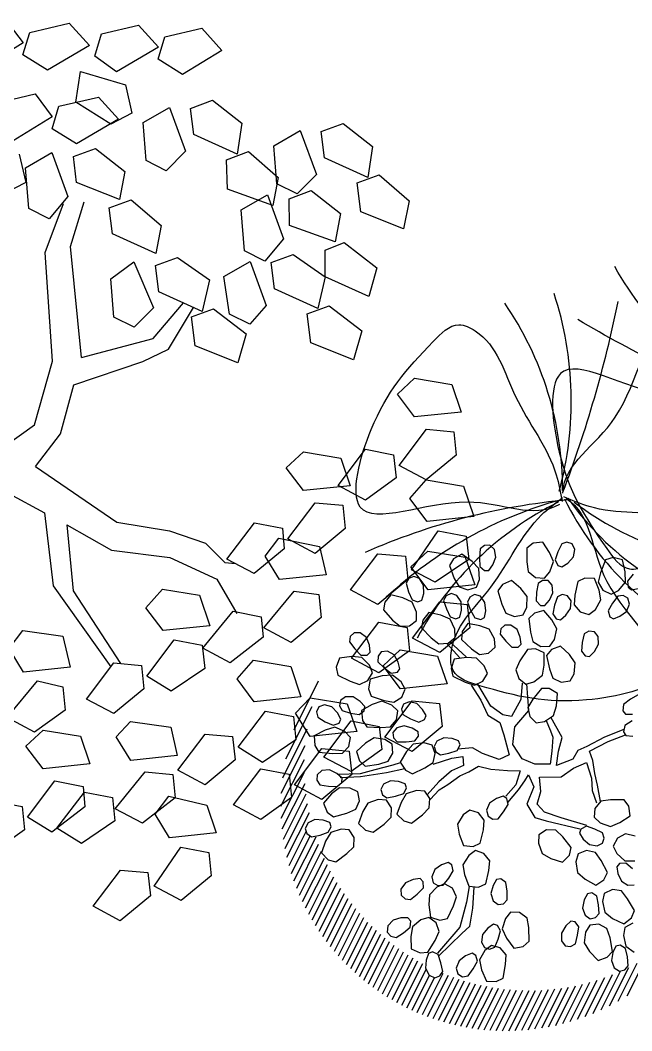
# Model space of a CAD drawing. Extents: x -809667 to 586099, y 3084146 to 3634412.
# Drawn here: x 381326.029 to 381328.038, y 3084301.78 to 3084305.101 of the extents above; entities that cross this region are included whole.
import ezdxf

# ---------------------------------------------------------------- set-up
doc = ezdxf.new("R2010")
doc.units = 0
doc.header["$LTSCALE"] = 0.5
doc.layers.get('0').update_dxf_attribs({"linetype": 'CONTINUOUS'})
doc.layers.add('乔木', color=84, linetype='CONTINUOUS')
doc.layers.add('文字', color=7, linetype='CONTINUOUS')

# ---------------------------------------------------------------- blocks, each defined once
blk = doc.blocks.new('白玉兰')
at = {"color": 0}
for centre, radius, start, end in [((-1260.5, 1665), 2054.4, 309.39345, 347.16547), ((-713.2, 1844.3), 1941, 291.82137, 332.63459), ((-478.2, 2077.5), 2115.2, 283.29933, 320.85284), ((-4728.7, -6984.2), 8428.8, 56.1879, 65.279), ((-1147.9, -2037), 2310.3, 61.625, 95.14911), ((-559.1, -2135.4), 2213.8, 76.70325, 111.40179), ((4370.8, -555.9), 4391.8, 172.1708, 190.66767), ((2826.9, 106.7), 2820.8, 182.25436, 209.88683), ((2146.3, 475.3), 2185, 193.30629, 228.41072)]:
    blk.add_arc(centre, radius, start, end, dxfattribs=at)
for points in [[(-33.3, 16.4), (-232.9, 72.7), (-341.9, 562), (-1253.8, 922.5), (-424.6, 1375.2), (-32.9, 1391.9), (376.3, 1386), (477, 1090.9), (236.3, 716.3), (184.7, 276.9), (29.2, 67), (-7.3, 17.6)], [(8.3, 30.7), (154.9, 177.4), (635.1, 33.7), (1394.9, 653.5), (1385.2, -291.2), (1208.5, -641.2), (1003.6, -995.4), (696.9, -939.3), (487.4, -546.3), (129.3, -286.7), (21.9, -48.6), (-3.3, 7.4)], [(36.1, -22.3), (98.6, -219.9), (-250.5, -579.7), (-51.2, -1539.8), (-884.9, -1095.2), (-1113.8, -777), (-1333.5, -431.7), (-1142.2, -185.6), (-696.9, -181.1), (-301.3, 16.9), (-40.5, 2.3), (20.8, -1.2)]]:
    blk.add_open_spline(points, degree=3, knots=[0, 0, 0, 0, 621.989778, 1340.944545, 1869.007736, 2592.427455, 2798.699245, 2915.827596, 3435.261502, 4029.77129, 4212.300518, 4212.300518, 4212.300518, 4212.300518], dxfattribs=at)
blk = doc.blocks.new('紫薇')
at = {"color": 0}
for p, q in [((-76.8, 470.4), (-70.2, 482.3)), ((-70.2, 482.3), (-58.6, 485.6)), ((-58.6, 485.6), (-47.3, 481.3)), ((-47.3, 481.3), (-39.7, 463.3)), ((-21.4, 461), (-5.1, 483.2)), ((-5.1, 483.2), (16.1, 479.2)), ((16.1, 479.2), (29.3, 467.9)), ((-191, 425.6), (-183.9, 452.2)), ((-183.9, 452.2), (-162.6, 456.2)), ((-162.6, 456.2), (-146.2, 450.4)), ((-146.2, 450.4), (-136.4, 421.5)), ((-74.5, 453.4), (-76.8, 470.4)), ((-62.9, 439.1), (-74.5, 453.4)), ((-39.7, 463.3), (-34.4, 444.7)), ((-30.7, 440.8), (-21.4, 461)), ((29.3, 467.9), (28, 437.4)), ((97.2, 444.8), (101.2, 461.5)), ((101.2, 461.5), (111.7, 470.2)), ((111.7, 470.2), (123.7, 469.1)), ((123.7, 469.1), (132.7, 461)), ((132.7, 461), (133.3, 441.5)), ((-246, 414.4), (-244.2, 427.9)), ((-244.2, 427.9), (-234.5, 435.2)), ((-234.5, 435.2), (-222.4, 435.2)), ((-222.4, 435.2), (-208.9, 421.2)), ((-50.3, 430.2), (-62.9, 439.1)), ((-41, 432.8), (-50.3, 430.2)), ((-34.4, 444.7), (-41, 432.8)), ((-24.1, 417.5), (-30.7, 440.8)), ((28, 437.4), (24, 416.1)), ((102.9, 427.3), (97.2, 444.8)), ((111.4, 414.4), (102.9, 427.3)), ((133.3, 441.5), (131.5, 422.2)), ((133.5, 417.2), (149.5, 432.7)), ((149.5, 432.7), (172.7, 447.5)), ((172.7, 447.5), (191, 436.1)), ((191, 436.1), (199.3, 420.8)), ((-237.8, 399.4), (-246, 414.4)), ((-208.9, 421.2), (-197.2, 405.8)), ((-197.2, 405.8), (-199.1, 392.3)), ((-192.4, 403.4), (-191, 425.6)), ((-136.4, 421.5), (-132.4, 400.2)), ((-12.5, 403.2), (-24.1, 417.5)), ((7.4, 403.9), (-12.5, 403.2)), ((24, 416.1), (7.4, 403.9)), ((34.5, 399.6), (45.2, 408)), ((45.2, 408), (57.2, 406.6)), ((57.2, 406.6), (65.9, 398.2)), ((121, 413.5), (111.4, 414.4)), ((131.5, 422.2), (121, 413.5)), ((131.3, 393.1), (133.5, 417.2)), ((199.3, 420.8), (187, 392.8)), ((-221.8, 390.3), (-237.8, 399.4)), ((-206.8, 386.5), (-221.8, 390.3)), ((-199.1, 392.3), (-206.8, 386.5)), ((-177.8, 384.1), (-192.4, 403.4)), ((-161.8, 375), (-177.8, 384.1)), ((-143.5, 382.8), (-161.8, 375)), ((-132.4, 400.2), (-143.5, 382.8)), ((-105.3, 369.5), (-91, 393)), ((-91, 393), (-69.5, 390.8)), ((-69.5, 390.8), (-55.3, 380.7)), ((-19.8, 365.4), (-14.5, 381.6)), ((-14.5, 381.6), (-3.3, 389.5)), ((-3.3, 389.5), (8.6, 387.4)), ((8.6, 387.4), (16.8, 378.5)), ((30, 383.1), (34.5, 399.6)), ((35.2, 365.4), (30, 383.1)), ((65.9, 398.2), (66, 378.7)), ((81.9, 369.5), (105.5, 383.7)), ((105.5, 383.7), (123.5, 371.7)), ((136.9, 375.6), (131.3, 393.1)), ((187, 392.8), (175.6, 374.5)), ((254.3, 374.8), (264, 388.8)), ((264, 388.8), (276.9, 393.2)), ((276.9, 393.2), (287.8, 387.8)), ((287.8, 387.8), (293.2, 377)), ((-339.3, 358.8), (-320.9, 370.1)), ((-320.9, 370.1), (-303.5, 370.7)), ((-303.5, 370.7), (-283.9, 347.2)), ((-173.4, 354.8), (-167.8, 367.2)), ((-167.8, 367.2), (-156.5, 371.5)), ((-156.5, 371.5), (-144.9, 368.2)), ((-144.9, 368.2), (-135.8, 350.9)), ((-112.8, 348.5), (-105.3, 369.5)), ((-55.3, 380.7), (-54, 350.1)), ((-15.6, 347.5), (-19.8, 365.4)), ((15.9, 359.1), (12.5, 340)), ((16.8, 378.5), (15.9, 359.1)), ((43.3, 352.3), (35.2, 365.4)), ((63.7, 359.5), (52.9, 351.1)), ((66, 378.7), (63.7, 359.5)), ((65.5, 354.4), (81.9, 369.5)), ((123.5, 371.7), (131.4, 356.2)), ((155.7, 369), (136.9, 375.6)), ((175.6, 374.5), (155.7, 369)), ((253.2, 356.4), (254.3, 374.8)), ((293.2, 377), (286.7, 358.6)), ((-336.4, 331.4), (-339.3, 358.8)), ((-283.9, 347.2), (-272.6, 328.8)), ((-268.6, 311.4), (-266.9, 338.9)), ((-266.9, 338.9), (-246.8, 347)), ((-246.8, 347), (-229.6, 344.6)), ((-229.6, 344.6), (-214.3, 318.1)), ((-169.6, 338.1), (-173.4, 354.8)), ((-156.9, 324.8), (-169.6, 338.1)), ((-135.8, 350.9), (-128.9, 332.9)), ((-104.3, 325.9), (-112.8, 348.5)), ((-54, 350.1), (-56.2, 328.6)), ((-8.2, 333.9), (-15.6, 347.5)), ((12.5, 340), (1.3, 332.2)), ((52.9, 351.1), (43.3, 352.3)), ((62.6, 330.5), (65.5, 354.4)), ((131.4, 356.2), (118.3, 328.6)), ((256.5, 341.3), (253.2, 356.4)), ((265.1, 337), (256.5, 341.3)), ((278.1, 341.3), (265.1, 337)), ((286.7, 358.6), (278.1, 341.3)), ((278.1, 335.9), (298.6, 344.6)), ((298.6, 344.6), (325.6, 350)), ((325.6, 350), (338.6, 332.8)), ((-351.4, 320.9), (-335, 310.7)), ((-329.6, 310.2), (-336.4, 331.4)), ((-272.6, 328.8), (-276.6, 308.6)), ((-214.3, 318.1), (-206.2, 298.1)), ((-202, 308.6), (-198.5, 321.8)), ((-198.5, 321.8), (-188, 327.9)), ((-188, 327.9), (-176, 326.4)), ((-176, 326.4), (-164.3, 310.9)), ((-143.5, 317), (-156.9, 324.8)), ((-134.5, 320.4), (-143.5, 317)), ((-128.9, 332.9), (-134.5, 320.4)), ((-91.5, 312.7), (-104.3, 325.9)), ((-71.7, 315), (-91.5, 312.7)), ((-56.2, 328.6), (-71.7, 315)), ((-10.1, 305.9), (7.1, 320)), ((1.3, 332.2), (-8.2, 333.9)), ((7.1, 320), (31.4, 332.9)), ((31.4, 332.9), (48.8, 320)), ((48.8, 320), (55.8, 304.1)), ((67.7, 312.8), (62.6, 330.5)), ((118.3, 328.6), (106.4, 310.5)), ((204.4, 300.6), (208.1, 318.7)), ((208.1, 318.7), (219.7, 331.2)), ((219.7, 331.2), (233.1, 333.7)), ((233.1, 333.7), (243, 326.8)), ((246.9, 315.4), (237.9, 298.1)), ((243, 326.8), (246.9, 315.4)), ((266.3, 295.9), (267.3, 314.3)), ((267.3, 314.3), (278.1, 335.9)), ((340.8, 315.5), (319.2, 293.8)), ((338.6, 332.8), (340.8, 315.5)), ((471.3, 230.6), (385.3, 316.6)), ((-331.9, 297.4), (-336.9, 289.2)), ((-335, 310.7), (-331.9, 297.4)), ((-309.1, 297.5), (-329.6, 310.2)), ((-290.9, 294.7), (-309.1, 297.5)), ((-276.6, 308.6), (-290.9, 294.7)), ((-265.6, 289.4), (-268.6, 311.4)), ((-206.2, 298.1), (-213.6, 278.8)), ((-195.6, 292.8), (-202, 308.6)), ((-180.9, 281.8), (-195.6, 292.8)), ((-164.3, 310.9), (-154.6, 294.1)), ((-154.6, 294.1), (-158.1, 280.9)), ((-148.4, 281.7), (-138, 307.2)), ((-138, 307.2), (-116.5, 308.5)), ((-116.5, 308.5), (-100.8, 300.8)), ((-100.8, 300.8), (-94.7, 270.8)), ((-68.5, 285.8), (-58.6, 299.7)), ((-58.6, 299.7), (-45.6, 303.9)), ((-45.6, 303.9), (-34.9, 298.4)), ((-34.9, 298.4), (-29.6, 287.6)), ((-14.3, 282.1), (-10.1, 305.9)), ((55.8, 304.1), (41.2, 277.2)), ((57.6, 263.9), (81.7, 307.4)), ((86.3, 305.7), (67.7, 312.8)), ((72.1, 266.3), (89, 305)), ((106.4, 310.5), (86.3, 305.7)), ((205.5, 285.2), (204.4, 300.6)), ((237.9, 298.1), (226.9, 282.2)), ((281.4, 283), (266.3, 295.9)), ((319.2, 293.8), (301.9, 280.8)), ((-336.9, 289.2), (-352.3, 287.3)), ((-323.6, 274.2), (-315.6, 283.2)), ((-322.8, 260.5), (-323.6, 274.2)), ((-315.6, 283.2), (-303.8, 285.6)), ((-303.8, 285.6), (-287.7, 274.6)), ((-287.7, 274.6), (-273.2, 261.8)), ((-247.5, 273.4), (-265.6, 289.4)), ((-230, 267.6), (-247.5, 273.4)), ((-213.6, 278.8), (-230, 267.6)), ((-166.5, 276.1), (-180.9, 281.8)), ((-158.1, 280.9), (-166.5, 276.1)), ((-152.5, 259.8), (-148.4, 281.7)), ((-94.7, 270.8), (-93.4, 249.2)), ((-69.8, 267.4), (-68.5, 285.8)), ((-36.2, 269.2), (-45.1, 252)), ((-29.6, 287.6), (-36.2, 269.2)), ((-10.1, 264.1), (-14.3, 282.1)), ((41.2, 277.2), (28.4, 259.8)), ((213.5, 279.7), (205.5, 285.2)), ((212.4, 256.9), (226.1, 276.8)), ((226.9, 282.2), (213.5, 279.7)), ((226.1, 276.8), (247.7, 282.5)), ((247.7, 282.5), (275.2, 284.1)), ((275.2, 284.1), (285.6, 265.2)), ((301.9, 280.8), (281.4, 283)), ((-311.7, 247.5), (-322.8, 260.5)), ((-294.2, 241.7), (-311.7, 247.5)), ((-272.4, 248.1), (-278.8, 240.9)), ((-273.2, 261.8), (-272.4, 248.1)), ((-140.4, 238.8), (-152.5, 259.8)), ((-93.4, 249.2), (-106.5, 233.3)), ((-66.7, 252.3), (-69.8, 267.4)), ((-58.1, 247.8), (-66.7, 252.3)), ((-45.1, 252), (-58.1, 247.8)), ((8.1, 256), (-10.1, 264.1)), ((28.4, 259.8), (8.1, 256)), ((26, 232.4), (37.1, 253.9)), ((37.1, 253.9), (57.7, 262.3)), ((57.7, 262.3), (84.7, 267.5)), ((84.7, 267.5), (97.5, 250)), ((97.5, 250), (99.5, 232.7)), ((208.8, 238.9), (212.4, 256.9)), ((285.3, 247.7), (260.9, 229.4)), ((285.6, 265.2), (285.3, 247.7)), ((312.1, 244.3), (323.7, 258.6)), ((323.7, 258.6), (339.8, 264.3)), ((339.8, 264.3), (352.8, 260.3)), ((352.8, 260.3), (358.4, 249.6)), ((358.4, 249.6), (356.5, 237.6)), ((367.8, 235.9), (375.4, 252.7)), ((375.4, 252.7), (389.5, 262.3)), ((389.5, 262.3), (403.2, 261.7)), ((403.2, 261.7), (411.3, 252.8)), ((411.3, 252.8), (412.5, 240.7)), ((508.8, 175.5), (417.1, 267.1)), ((-278.8, 240.9), (-294.2, 241.7)), ((-234.4, 214.4), (-229.5, 227.1)), ((-229.5, 227.1), (-218.5, 232.1)), ((-218.5, 232.1), (-206.7, 229.5)), ((-206.7, 229.5), (-196.6, 212.8)), ((-125.7, 227.8), (-140.4, 238.8)), ((-106.5, 233.3), (-125.7, 227.8)), ((-109.1, 217.7), (-93.4, 232.5)), ((-93.4, 232.5), (-76.5, 236.6)), ((-76.5, 236.6), (-52.5, 217.6)), ((24.8, 214), (26, 232.4)), ((99.5, 232.7), (77.7, 211.3)), ((221.9, 223.9), (208.8, 238.9)), ((260.9, 229.4), (241.9, 218.9)), ((247.9, 214.3), (266.4, 229.8)), ((266.4, 229.8), (288.7, 229.6)), ((288.7, 229.6), (315.6, 223.8)), ((305.9, 230.1), (312.1, 244.3)), ((310.3, 221.6), (305.9, 230.1)), ((340.5, 226.5), (323.4, 217.5)), ((356.5, 237.6), (340.5, 226.5)), ((365.4, 220.7), (367.8, 235.9)), ((399.8, 225.9), (385.5, 212.9)), ((412.5, 240.7), (399.8, 225.9)), ((-229.6, 197.9), (-234.4, 214.4)), ((-196.6, 212.8), (-188.6, 195.2)), ((-161.3, 196.3), (-148.4, 220.6)), ((-148.4, 220.6), (-126.8, 219.8)), ((-126.8, 219.8), (-112, 210.5)), ((-112, 210.5), (-108.9, 180.1)), ((-100.6, 191.5), (-109.1, 217.7)), ((-52.5, 217.6), (-37.7, 202)), ((-37.7, 202), (-37.5, 181.3)), ((39.8, 200.9), (24.8, 214)), ((77.7, 211.3), (60.3, 198.5)), ((194.8, 200.1), (209.3, 209.1)), ((209.3, 209.1), (222.9, 207.9)), ((241.9, 218.9), (221.9, 223.9)), ((222.9, 207.9), (230.7, 198.7)), ((239.6, 197.9), (247.9, 214.3)), ((323.4, 217.5), (310.3, 221.6)), ((315.6, 223.8), (320.6, 202.8)), ((320.6, 202.8), (315.7, 186.1)), ((371.9, 213.5), (365.4, 220.7)), ((365.7, 191.6), (383.6, 207.9)), ((385.5, 212.9), (371.9, 213.5)), ((383.6, 207.9), (405.9, 208.5)), ((405.9, 208.5), (433, 203.9)), ((433, 203.9), (438.9, 183.1)), ((528.7, 137.8), (442.7, 223.9)), ((-216, 185.5), (-229.6, 197.9)), ((-202.3, 178.5), (-216, 185.5)), ((-193.5, 182.4), (-202.3, 178.5)), ((-188.6, 195.2), (-193.5, 182.4)), ((-167.5, 174.9), (-161.3, 196.3)), ((-108.9, 180.1), (-109.8, 158.5)), ((-89.7, 172.1), (-100.6, 191.5)), ((-37.5, 181.3), (-48.6, 164.8)), ((60.3, 198.5), (39.8, 200.9)), ((40.7, 143.1), (52.7, 198.7)), ((67.2, 201.1), (57.6, 162.4)), ((183.4, 168.5), (186.5, 183.7)), ((186.5, 183.7), (194.8, 200.1)), ((231.3, 186.6), (218.1, 172.4)), ((230.7, 198.7), (231.3, 186.6)), ((248.3, 180), (239.6, 197.9)), ((266.3, 169.8), (248.3, 180)), ((315.7, 186.1), (287.3, 174.9)), ((358.1, 174.8), (365.7, 191.6)), ((438.9, 183.1), (434.7, 166.2)), ((542.3, 106.5), (458.9, 190)), ((-157.6, 152.9), (-167.5, 174.9)), ((-109.8, 158.5), (-124.4, 144)), ((-67, 163.8), (-89.7, 172.1)), ((-48.6, 164.8), (-67, 163.8)), ((-36.7, 106.9), (-51.2, 164.9)), ((-41.5, 169.7), (-27, 135.9)), ((57.6, 162.4), (52.7, 126.2)), ((189.7, 161.1), (183.4, 168.5)), ((203.3, 159.9), (189.7, 161.1)), ((218.1, 172.4), (203.3, 159.9)), ((221.6, 151.8), (236.8, 162.3)), ((236.8, 162.3), (253.8, 163.3)), ((253.8, 163.3), (265.2, 155.7)), ((287.3, 174.9), (266.3, 169.8)), ((286.8, 146.4), (308.2, 157.6)), ((308.2, 157.6), (329.9, 152.6)), ((367.5, 157.3), (358.1, 174.8)), ((385.9, 147.9), (367.5, 157.3)), ((434.7, 166.2), (406.7, 153.8)), ((552.4, 78.8), (470.5, 160.7)), ((-144, 140.4), (-157.6, 152.9)), ((-124.4, 144), (-144, 140.4)), ((-108.8, 122.6), (-94.6, 139)), ((-94.6, 139), (-78.2, 144.7)), ((-78.2, 144.7), (-52.5, 128.2)), ((-27, 135.9), (4.4, 106.9)), ((21.3, 116.5), (40.7, 143.1)), ((211.7, 140), (221.6, 151.8)), ((213.6, 130.5), (211.7, 140)), ((267.6, 143.9), (262.4, 133)), ((265.2, 155.7), (267.6, 143.9)), ((275.1, 132.1), (286.8, 146.4)), ((329.9, 152.6), (355, 141.2)), ((355, 141.2), (355.4, 119.6)), ((406.7, 153.8), (385.9, 147.9)), ((-97.7, 97.4), (-108.8, 122.6)), ((-52.5, 128.2), (-36.1, 114.1)), ((-36.1, 114.1), (-33.9, 93.6)), ((4.4, 106.9), (21.3, 116.5)), ((52.7, 126.2), (33.4, 102.1)), ((191.6, 102), (206.7, 112.4)), ((206.7, 112.4), (230.4, 117.2)), ((225, 122.9), (213.6, 130.5)), ((244, 126.8), (225, 122.9)), ((230.4, 117.2), (249.9, 106.4)), ((262.4, 133), (244, 126.8)), ((279.8, 112.7), (275.1, 132.1)), ((295.2, 99), (279.8, 112.7)), ((355.4, 119.6), (347, 104.3)), ((411.8, 108.8), (424.9, 121.7)), ((424.9, 121.7), (441.6, 125.6)), ((441.6, 125.6), (454.1, 120)), ((454.1, 120), (458.5, 108.8)), ((559.9, 53.6), (479.1, 134.4)), ((-84.9, 79.2), (-97.7, 97.4)), ((-33.9, 93.6), (-43.3, 76)), ((4.4, 82.7), (-36.7, 106.9)), ((33.4, 102.1), (33.4, 73.1)), ((132.5, 92.4), (144.6, 102.1)), ((132.5, 82.7), (132.5, 92.4)), ((144.6, 102.1), (161.5, 109.3)), ((161.5, 109.3), (178.4, 106.9)), ((178.4, 106.9), (188.1, 97.2)), ((188.1, 97.2), (188.1, 85.1)), ((190.7, 82.1), (191.6, 102)), ((249.9, 106.4), (270.8, 88.4)), ((328.3, 90), (287.2, 87.6)), ((316.8, 99.4), (295.2, 99)), ((347, 104.3), (316.8, 99.4)), ((362.1, 92.4), (328.3, 90)), ((410.5, 106.9), (362.1, 92.4)), ((364.5, 85.1), (408, 97.2)), ((404, 95.4), (411.8, 108.8)), ((407.5, 86.4), (404, 95.4)), ((455.2, 97.1), (438, 87.9)), ((458.5, 108.8), (455.2, 97.1)), ((565.7, 30.2), (485.7, 110.1)), ((-87.5, 27.2), (-77.8, 77.9)), ((-61.5, 73.2), (-84.9, 79.2)), ((-65.7, 75.5), (-68.1, 48.9)), ((-43.3, 76), (-61.5, 73.2)), ((21.3, 46.5), (4.4, 82.7)), ((33.4, 73.1), (35.8, 27.2)), ((91.4, 48.9), (108.3, 68.2)), ((108.3, 68.2), (139.8, 75.5)), ((142.2, 73.1), (132.5, 82.7)), ((161.5, 73.1), (142.2, 73.1)), ((180.8, 75.5), (161.5, 73.1)), ((188.1, 85.1), (180.8, 75.5)), ((201.6, 64.6), (190.7, 82.1)), ((265.1, 67.5), (252.8, 55.2)), ((270.8, 88.4), (265.1, 67.5)), ((265.4, 70.7), (306.5, 75.5)), ((287.2, 87.6), (270.3, 87.6)), ((306.5, 75.5), (364.5, 85.1)), ((380.7, 55.3), (393.8, 68.2)), ((393.8, 68.2), (416.4, 76.9)), ((420, 80.9), (407.5, 86.4)), ((416.4, 76.9), (437.4, 69.5)), ((438, 87.9), (420, 80.9)), ((437.4, 69.5), (461, 55.4)), ((570, 8.1), (490.7, 87.5)), ((-277.3, 64), (-258.3, 59.7)), ((-258.3, 59.7), (-240.1, 53.1)), ((-240.1, 53.1), (-234.3, 40.7)), ((-68.1, 48.9), (-68.1, 34.4)), ((11.6, 10.3), (21.3, 46.5)), ((60, 24.8), (91.4, 48.9)), ((159.1, 61), (134.9, 56.2)), ((134.9, 56.2), (139.8, 36.8)), ((202.6, 61), (159.1, 61)), ((222.5, 58.9), (201.6, 64.6)), ((252.8, 55.2), (222.5, 58.9)), ((275.1, 39.3), (287.2, 48.9)), ((287.2, 48.9), (304.1, 56.2)), ((304.1, 56.2), (321, 53.7)), ((321, 53.7), (330.7, 44.1)), ((383.1, 35.6), (380.7, 55.3)), ((461, 55.4), (459, 33.9)), ((573.2, -12.7), (494.4, 66.1)), ((575.4, -32.6), (497, 45.8)), ((-237.6, 31.6), (-252.3, 26.7)), ((-234.3, 40.7), (-237.6, 31.6)), ((-70.5, 0.6), (-87.5, 27.2)), ((-68.1, 34.4), (-56, 5.4)), ((35.8, 27.2), (60, 24.8)), ((108.3, 24.8), (84.2, 10.3)), ((132.5, 19.9), (108.3, 24.8)), ((139.8, 36.8), (168.8, 34.4)), ((168.8, 34.4), (202.6, 19.9)), ((275.1, 29.6), (275.1, 39.3)), ((284.8, 19.9), (275.1, 29.6)), ((330.7, 32), (323.4, 22.3)), ((325.9, 17.5), (342.8, 24.8)), ((330.7, 44.1), (330.7, 32)), ((342.8, 24.8), (367, 24.8)), ((367, 24.8), (383.9, 10.3)), ((396.9, 20.2), (383.1, 35.6)), ((459, 33.9), (448.9, 19.6)), ((473.3, 19.9), (490.2, 27.2)), ((490.2, 27.2), (507.1, 24.8)), ((499.2, 25.9), (498.8, 26.3)), ((507.1, 24.8), (516.8, 15.1)), ((-246.7, 12.7), (-228, 8)), ((-228, 8), (-221, -3.8)), ((-222.8, 0.6), (-176.9, -1.8)), ((-56, -28.4), (-70.5, 0.6)), ((-56, 5.4), (-43.9, -21.1)), ((-11.6, -10.3), (11.6, 10.3)), ((84.2, 10.3), (50.3, -4.2)), ((154.3, 17.5), (132.5, 19.9)), ((185.7, 7.9), (154.3, 17.5)), ((207.4, 3), (185.7, 7.9)), ((202.6, 19.9), (236.4, 0.6)), ((234, -11.5), (207.4, 3)), ((234, -9.1), (238.9, 10.3)), ((238.9, 10.3), (255.8, 17.5)), ((255.8, 17.5), (279.9, 17.5)), ((279.9, 17.5), (296.9, 3)), ((304.1, 19.9), (284.8, 19.9)), ((296.9, 3), (313.8, -18.7)), ((323.4, 22.3), (304.1, 19.9)), ((321, -1.8), (325.9, 17.5)), ((383.9, 10.3), (400.8, -11.5)), ((418.4, 18.1), (396.9, 20.2)), ((448.9, 19.6), (418.4, 18.1)), ((461.2, 10.3), (473.3, 19.9)), ((461.2, 0.6), (461.2, 10.3)), ((470.9, -9.1), (461.2, 0.6)), ((516.8, 3), (509.6, -6.6)), ((516.8, 15.1), (516.8, 3)), ((576.7, -51.6), (516.8, 8.3)), ((-223.4, -13.2), (-237.5, -19.5)), ((-221, -3.8), (-223.4, -13.2)), ((-181.7, -13.9), (-222.8, -11.5)), ((-135.8, -21.1), (-181.7, -13.9)), ((-176.9, -1.8), (-133.4, -9.1)), ((-135.8, -42.9), (-135.8, -21.1)), ((-133.4, -9.1), (-111.6, -11.5)), ((-111.6, -11.5), (-94.7, -26)), ((-43.9, -21.1), (-11.6, -10.3)), ((50.3, -4.2), (23.7, -13.9)), ((23.7, -13.9), (43.1, -40.5)), ((241.3, -28.4), (234, -9.1)), ((313.8, -18.7), (304.1, -38)), ((328.3, -21.1), (321, -1.8)), ((347.6, -30.8), (328.3, -21.1)), ((400.8, -11.5), (391.1, -30.8)), ((420.1, -38), (425, -18.7)), ((425, -18.7), (441.9, -11.5)), ((441.9, -11.5), (466.1, -11.5)), ((466.1, -11.5), (483, -26)), ((490.2, -9.1), (470.9, -9.1)), ((509.6, -6.6), (490.2, -9.1)), ((577.3, -87.5), (500, -10.2)), ((577.3, -69.9), (511.5, -4.1)), ((-131, -71.9), (-135.8, -42.9)), ((-121.3, -42.9), (-121.3, -79.1)), ((-89.9, -45.3), (-121.3, -42.9)), ((-94.7, -26), (-56, -28.4)), ((-12.5, -40.5), (-58.4, -55)), ((-5.3, -71.9), (-12.5, -40.5)), ((9.2, -28.4), (6.8, -57.4)), ((21.3, -38), (9.2, -28.4)), ((40.7, -52.5), (21.3, -38)), ((43.1, -40.5), (72.1, -57.4)), ((260.6, -38), (241.3, -28.4)), ((289.6, -47.7), (260.6, -38)), ((304.1, -38), (289.6, -47.7)), ((376.6, -40.5), (347.6, -30.8)), ((391.1, -30.8), (376.6, -40.5)), ((427.4, -57.4), (420.1, -38)), ((483, -26), (499.9, -47.7)), ((575.5, -121), (498.7, -44.3)), ((576.6, -104.5), (499.6, -27.5)), ((-58.4, -55), (-89.9, -45.3)), ((6.8, -57.4), (33.4, -88.8)), ((72.1, -71.9), (40.7, -52.5)), ((71.7, -62.6), (77.9, -55.2)), ((72.9, -76.2), (71.7, -62.6)), ((77.9, -55.2), (93.4, -55.6)), ((93.4, -55.6), (111, -60.9)), ((111, -60.9), (122.4, -73.6)), ((141.1, -73), (157.2, -61.4)), ((157.2, -61.4), (174.8, -66.7)), ((174.8, -66.7), (193.3, -82.2)), ((446.7, -67), (427.4, -57.4)), ((475.7, -76.7), (446.7, -67)), ((490.2, -67), (475.7, -76.7)), ((499.9, -47.7), (490.2, -67)), ((573.8, -137.1), (497.3, -60.6)), ((-128.5, -98.4), (-131, -71.9)), ((-121.3, -79.1), (-114, -105.7)), ((11.6, -96), (-5.3, -71.9)), ((33.4, -88.8), (26.1, -122.6)), ((87.7, -88.7), (72.9, -76.2)), ((104.1, -99.2), (87.7, -88.7)), ((123.6, -87.2), (115.8, -96.5)), ((122.4, -73.6), (123.6, -87.2)), ((134.2, -92.5), (141.1, -73)), ((193.3, -82.2), (197, -104.2)), ((571.7, -152.6), (495.4, -76.3)), ((-123.7, -134.7), (-128.5, -98.4)), ((-114, -105.7), (-114, -134.7)), ((2, -117.8), (11.6, -96)), ((115.8, -96.5), (104.1, -99.2)), ((142.8, -112.3), (134.2, -92.5)), ((197, -104.2), (196, -131.7)), ((566.2, -182.5), (490.3, -106.6)), ((569.1, -167.7), (493.1, -91.7)), ((-145.5, -138.1), (-124.3, -134.2)), ((-124.3, -134.2), (-106.8, -145.2)), ((-29.4, -141.9), (2, -117.8)), ((26.1, -122.6), (4.4, -137.1)), ((158.8, -138.4), (142.8, -112.3)), ((196, -131.7), (176.1, -140.3)), ((562.9, -196.8), (487.2, -121.1)), ((-180.2, -164.4), (-174.5, -147.9)), ((-174.5, -147.9), (-145.5, -138.1)), ((-106.8, -145.2), (-99, -163.5)), ((-77.8, -175.7), (-29.4, -141.9)), ((4.4, -137.1), (-60.9, -178.1)), ((-9.2, -163.5), (10.3, -156.7)), ((10.3, -156.7), (29.5, -162)), ((158, -162.4), (174.1, -150.7)), ((176.1, -140.3), (158.8, -138.4)), ((174.1, -150.7), (191.7, -156)), ((191.7, -156), (210.2, -171.6)), ((233.6, -164.1), (239.8, -156.7)), ((239.8, -156.7), (255.3, -157)), ((555.2, -224.5), (479.8, -149.2)), ((559.2, -210.9), (483.7, -135.3)), ((-176.3, -185.6), (-180.2, -164.4)), ((-99, -163.5), (-108.1, -179.5)), ((-92, -188.9), (-76.6, -177.2)), ((-76.6, -177.2), (-63.1, -179.1)), ((-63.1, -179.1), (-57.2, -186.8)), ((-19.3, -182.6), (-9.2, -163.5)), ((29.5, -162), (36.3, -179.1)), ((36.3, -179.1), (35.7, -203.3)), ((151.1, -181.9), (158, -162.4)), ((210.2, -171.6), (213.9, -193.6)), ((234.8, -177.7), (233.6, -164.1)), ((249.6, -190.1), (234.8, -177.7)), ((255.3, -157), (272.9, -162.3)), ((272.9, -162.3), (284.3, -175.1)), ((284.3, -175.1), (285.5, -188.7)), ((305.8, -179.5), (310.3, -170.9)), ((309.8, -192.5), (305.8, -179.5)), ((310.3, -170.9), (325.4, -168)), ((325.4, -168), (343.8, -169.4)), ((343.8, -169.4), (357.7, -179.4)), ((357.7, -179.4), (361.7, -192.5)), ((546.3, -250.9), (471.2, -175.9)), ((550.9, -237.9), (475.7, -162.7)), ((-149.6, -192.7), (-176.3, -185.6)), ((-127.4, -194.1), (-149.6, -192.7)), ((-108.1, -179.5), (-127.4, -194.1)), ((-106, -202.5), (-92, -188.9)), ((-61, -201.8), (-70.2, -217.7)), ((-57.2, -186.8), (-61, -201.8)), ((-29.7, -211.3), (-19.3, -182.6)), ((159.7, -201.7), (151.1, -181.9)), ((175.7, -227.8), (159.7, -201.7)), ((213.9, -193.6), (212.9, -221.1)), ((249, -213.9), (262.3, -199)), ((266, -200.7), (249.6, -190.1)), ((262.3, -199), (280.6, -200.5)), ((277.8, -197.9), (266, -200.7)), ((285.5, -188.7), (277.8, -197.9)), ((280.6, -200.5), (302, -211.7)), ((327, -201.5), (309.8, -192.5)), ((345.2, -208.3), (327, -201.5)), ((361.7, -192.5), (356.1, -203.1)), ((536.1, -276.2), (461.3, -201.4)), ((541.3, -263.7), (466.4, -188.8)), ((-171.8, -232.2), (-153.8, -220.2)), ((-153.8, -220.2), (-133.4, -223.6)), ((-133.4, -223.6), (-119.1, -237.5)), ((-105.9, -214.5), (-106, -202.5)), ((-98.6, -224.2), (-105.9, -214.5)), ((-85.1, -226), (-98.6, -224.2)), ((-70.2, -217.7), (-85.1, -226)), ((-20.4, -226.1), (-29.7, -211.3)), ((20.8, -219.9), (-1.3, -236.2)), ((35.7, -203.3), (20.8, -219.9)), ((212.9, -221.1), (193, -229.7)), ((212.3, -221.6), (229.2, -253)), ((246.4, -234.4), (249, -213.9)), ((302, -211.7), (310.3, -232.4)), ((356.1, -203.1), (345.2, -208.3)), ((530.6, -288.4), (456, -213.7)), ((-119.1, -237.5), (-121.3, -255.7)), ((-83.6, -259.1), (-77.4, -238.3)), ((-77.4, -238.3), (-59.6, -227.8)), ((-59.6, -227.8), (-39.8, -229.2)), ((-39.8, -229.2), (-29.7, -244.6)), ((-29.7, -244.6), (-25.5, -268.4)), ((-1.3, -236.2), (-20.4, -226.1)), ((132.4, -239), (140.2, -227.8)), ((135.8, -258), (132.4, -239)), ((140.2, -227.8), (149.8, -226.1)), ((149.8, -226.1), (161.4, -236.3)), ((161.4, -236.3), (171.4, -251.7)), ((193, -229.7), (175.7, -227.8)), ((219.5, -269.9), (202.6, -226.4)), ((259.1, -251.9), (246.4, -234.4)), ((310.3, -232.4), (315.1, -259.5)), ((359.6, -253.8), (363.1, -244.8)), ((363.1, -244.8), (377.9, -240.2)), ((377.9, -240.2), (396.3, -239.5)), ((396.3, -239.5), (411.2, -247.9)), ((518.9, -312), (444.5, -237.6)), ((524.9, -300.3), (450.4, -225.8)), ((-121.3, -255.7), (-133.4, -276.7)), ((-88.1, -289.3), (-83.6, -259.1)), ((-25.5, -268.4), (-36.8, -287.6)), ((141.5, -276.6), (135.8, -258)), ((172, -268.8), (164.2, -280)), ((171.4, -251.7), (172, -268.8)), ((229.2, -253), (260.6, -301.3)), ((280.3, -274), (259.1, -251.9)), ((315.1, -259.5), (297.6, -272.1)), ((307.4, -275), (318.8, -258.8)), ((318.8, -258.8), (337.2, -258.1)), ((337.2, -258.1), (359.8, -266.8)), ((365.2, -266.3), (359.6, -253.8)), ((359.8, -266.8), (370.3, -286.5)), ((383.2, -273.3), (365.2, -266.3)), ((411.2, -247.9), (416.7, -260.4)), ((416.7, -260.4), (412.3, -271.7)), ((506.1, -334.6), (432, -260.4)), ((512.6, -323.4), (438.4, -249.1)), ((-133.4, -276.7), (-154.4, -284.1)), ((-143.4, -298.8), (-133.7, -282.1)), ((-133.7, -282.1), (-120.5, -278.5)), ((-120.5, -278.5), (-112.1, -283.4)), ((-112.1, -283.4), (-109.8, -298.7)), ((-76, -301.9), (-88.1, -289.3)), ((-36.8, -287.6), (-55.3, -308.1)), ((152.3, -282.1), (141.5, -276.6)), ((164.2, -280), (152.3, -282.1)), ((238.9, -306.2), (219.5, -269.9)), ((297.6, -272.1), (280.3, -274)), ((307.1, -295.7), (307.4, -275)), ((370.3, -286.5), (378.2, -312.8)), ((402.1, -278.1), (383.2, -273.3)), ((412.3, -271.7), (402.1, -278.1)), ((492.4, -356.2), (418.5, -282.2)), ((499.4, -345.5), (425.3, -271.4)), ((-109.8, -298.7), (-112, -316.9)), ((-55.3, -308.1), (-76, -301.9)), ((112.7, -328.7), (124.5, -311.7)), ((124.5, -311.7), (143.2, -304.7)), ((143.2, -304.7), (158.7, -314.5)), ((260.6, -315.8), (238.9, -306.2)), ((260.6, -301.3), (325.9, -340)), ((321.7, -311.7), (307.1, -295.7)), ((345.2, -331.1), (321.7, -311.7)), ((378.2, -312.8), (362.2, -327.4)), ((470, -386.9), (396.5, -313.3)), ((477.7, -376.9), (404, -303.2)), ((485.2, -366.6), (411.4, -292.8)), ((-122.6, -330.4), (-135.8, -333.9)), ((-112, -316.9), (-122.6, -330.4)), ((-105.1, -337.9), (-86.8, -328.4)), ((-86.8, -328.4), (-67, -330.8)), ((-67, -330.8), (-57.8, -346.8)), ((-49.5, -331.8), (-41, -321)), ((-47.1, -351), (-49.5, -331.8)), ((-41, -321), (-31.4, -319.9)), ((-31.4, -319.9), (-20.4, -330.7)), ((-20.4, -330.7), (-11.2, -346.6)), ((115.8, -350.1), (112.7, -328.7)), ((158.7, -314.5), (172.5, -334.4)), ((172.5, -334.4), (170.2, -356.6)), ((177.2, -337), (179.7, -323.6)), ((179.7, -323.6), (187.6, -318.1)), ((187.6, -318.1), (202.4, -322.5)), ((202.4, -322.5), (218, -332.3)), ((218, -332.3), (225.6, -347.6)), ((325.9, -347.2), (260.6, -315.8)), ((325.7, -343.5), (335.6, -334)), ((335.6, -334), (345.2, -334.3)), ((362.2, -327.4), (345.2, -331.1)), ((345.2, -334.3), (354.6, -346.6)), ((454, -406.2), (380.6, -332.8)), ((462.1, -396.6), (388.7, -323.1)), ((-118.4, -388.2), (-112.3, -358.3)), ((-112.3, -358.3), (-105.1, -337.9)), ((-57.8, -346.8), (-54.8, -370.8)), ((-42.4, -369.9), (-47.1, -351)), ((-11.2, -346.6), (-11.5, -363.7)), ((124.3, -379.4), (115.8, -350.1)), ((170.2, -356.6), (161.9, -382.8)), ((188.2, -352.9), (177.2, -337)), ((201.2, -367.5), (188.2, -352.9)), ((225.6, -347.6), (223.2, -361.1)), ((325.2, -362.8), (325.7, -343.5)), ((354.6, -346.6), (361.4, -363.7)), ((437.1, -424.6), (363.9, -351.5)), ((445.7, -415.5), (372.4, -342.2)), ((-54.8, -370.8), (-67.2, -389.3)), ((-31.9, -375.9), (-42.4, -369.9)), ((-19.9, -374.5), (-31.9, -375.9)), ((-11.5, -363.7), (-19.9, -374.5)), ((9.7, -383.3), (14, -370.3)), ((14, -370.3), (22.7, -366)), ((22.7, -366), (36.7, -372.6)), ((36.7, -372.6), (50.8, -384.5)), ((140.5, -385.9), (124.3, -379.4)), ((182.5, -391.6), (190.2, -372.4)), ((190.2, -372.4), (206.8, -361.4)), ((213.2, -367.9), (201.2, -367.5)), ((206.8, -361.4), (224.2, -367.4)), ((223.2, -361.1), (213.2, -367.9)), ((224.2, -367.4), (242, -383.7)), ((246.6, -371.5), (253.1, -364.4)), ((247.2, -385.2), (246.6, -371.5)), ((253.1, -364.4), (268.5, -365.4)), ((268.5, -365.4), (285.9, -371.4)), ((285.9, -371.4), (296.8, -384.6)), ((327.1, -382.2), (325.2, -362.8)), ((358.6, -380.5), (348.7, -390)), ((419.3, -442.2), (358.1, -381)), ((361.4, -363.7), (358.6, -380.5)), ((428.3, -433.5), (361, -366.2)), ((-107.1, -401.5), (-118.4, -388.2)), ((-86.7, -408.7), (-107.1, -401.5)), ((-67.2, -389.3), (-86.7, -408.7)), ((-48.1, -407), (-34, -391.9)), ((-34, -391.9), (-14.6, -387.6)), ((-14.6, -387.6), (-0.5, -399.5)), ((-0.5, -399.5), (10.2, -421.1)), ((18.3, -400.6), (9.7, -383.3)), ((29.1, -416.8), (18.3, -400.6)), ((50.8, -384.5), (56.1, -400.7)), ((56.1, -400.7), (51.8, -413.7)), ((161.9, -382.8), (140.5, -385.9)), ((190.3, -411.7), (182.5, -391.6)), ((242, -383.7), (244.8, -405.8)), ((261.5, -398.2), (247.2, -385.2)), ((277.4, -409.4), (261.5, -398.2)), ((297.4, -398.2), (289.3, -407.2)), ((296.8, -384.6), (297.4, -398.2)), ((381, -474.6), (308.5, -402.1)), ((390.9, -466.8), (318.3, -394.2)), ((336.6, -389.7), (327.1, -382.2)), ((400.6, -458.8), (327.9, -386.1)), ((348.7, -390), (336.6, -389.7)), ((410, -450.6), (349, -389.6)), ((-106.5, -413.8), (-86.8, -416.9)), ((-86.8, -416.9), (-78, -433.1)), ((-48.1, -428.6), (-48.1, -407)), ((10.2, -421.1), (4.8, -442.7)), ((41, -419), (29.1, -416.8)), ((51.8, -413.7), (41, -419)), ((205.2, -438.4), (190.3, -411.7)), ((244.8, -405.8), (242.6, -433.3)), ((289.3, -407.2), (277.4, -409.4)), ((349.9, -496.5), (277.7, -424.4)), ((360.5, -489.4), (288.2, -417.2)), ((370.9, -482.1), (298.5, -409.7)), ((-78, -433.1), (-75.8, -457.1)), ((-43.8, -458.8), (-48.1, -428.6)), ((4.8, -442.7), (-7.1, -467.6)), ((222.4, -441), (205.2, -438.4)), ((242.6, -433.3), (222.4, -441)), ((316.7, -516.3), (244.9, -444.5)), ((328, -510), (256.1, -438)), ((339.1, -503.4), (267, -431.3)), ((-75.8, -457.1), (-88.6, -475.3)), ((-72.9, -461.7), (-64.2, -451.2)), ((-71.1, -481), (-72.9, -461.7)), ((-64.2, -451.2), (-54.6, -450.3)), ((-54.6, -450.3), (-43.8, -461.4)), ((-28.7, -467.5), (-43.8, -458.8)), ((-43.8, -461.4), (-35.1, -477.6)), ((-7.1, -467.6), (-28.7, -467.5)), ((268.8, -539.2), (197.5, -467.9)), ((281.2, -533.9), (209.8, -462.5)), ((293.3, -528.3), (221.7, -456.7)), ((305.1, -522.4), (233.4, -450.8)), ((-66.9, -500), (-71.1, -481)), ((-35.1, -477.6), (-35.9, -494.7)), ((202.6, -561.4), (132.1, -490.8)), ((216.5, -557.6), (145.8, -486.9)), ((230, -553.4), (159.2, -482.6)), ((243.3, -549), (172.3, -478)), ((256.2, -544.2), (185, -473.1)), ((-43.8, -562.4), (-109.9, -496.4)), ((-21, -567.5), (-87.7, -500.8)), ((-56.6, -506.3), (-66.9, -500)), ((0.5, -571.4), (-66.8, -504.1)), ((-44.6, -505.2), (-56.6, -506.3)), ((20.9, -574.1), (-46.8, -506.4)), ((-35.9, -494.7), (-44.6, -505.2)), ((40.4, -576), (-27.7, -507.8)), ((59.1, -577), (-9.4, -508.5)), ((77.1, -577.3), (8.3, -508.5)), ((94.5, -577), (25.4, -507.9)), ((111.3, -576.2), (42, -506.8)), ((127.6, -574.8), (58.1, -505.2)), ((143.5, -572.9), (73.7, -503.1)), ((158.8, -570.6), (88.8, -500.6)), ((173.8, -567.9), (103.6, -497.7)), ((188.4, -564.8), (118, -494.5))]:
    blk.add_line(p, q, dxfattribs=at)
blk = doc.blocks.new('幌伞枫')
at = {"layer": '乔木', "color": 0}
for p, q in [((-530.7, 995.3), (-449.9, 1054)), ((-449.9, 1054), (-383.9, 1024.6)), ((-9.5, 965.9), (27.2, 1054)), ((27.2, 1054), (100.6, 1061.3)), ((100.6, 1061.3), (85.9, 943.9)), ((-383.9, 1024.6), (-449.9, 929.2)), ((122.6, 965.9), (144.7, 1032)), ((144.7, 1032), (203.4, 1024.6)), ((203.4, 1024.6), (247.4, 936.5)), ((247.4, 936.5), (284.1, 1024.6)), ((284.1, 1024.6), (364.9, 1032)), ((364.9, 1032), (350.2, 914.5)), ((379.5, 936.5), (408.9, 1002.6)), ((408.9, 1002.6), (467.6, 995.3)), ((-677.5, 936.5), (-604.1, 995.3)), ((-604.1, 995.3), (-530.7, 965.9)), ((-523.3, 936.5), (-530.7, 995.3)), ((423.6, 899.8), (460.3, 987.9)), ((460.3, 987.9), (533.7, 995.3)), ((467.6, 995.3), (504.3, 899.8)), ((533.7, 995.3), (519, 877.8)), ((-530.7, 965.9), (-604.1, 870.5)), ((19.9, 914.5), (-9.5, 965.9)), ((196, 877.8), (122.6, 965.9)), ((555.7, 899.8), (577.7, 965.9)), ((577.7, 965.9), (636.5, 958.6)), ((636.5, 958.6), (680.5, 870.5)), ((-670.1, 877.8), (-677.5, 936.5)), ((-449.9, 929.2), (-523.3, 936.5)), ((-383.9, 870.5), (-303.1, 936.5)), ((-303.1, 936.5), (-237, 899.8)), ((85.9, 943.9), (19.9, 914.5)), ((247.4, 936.5), (196, 877.8)), ((284.1, 885.2), (247.4, 936.5)), ((460.3, 848.5), (379.5, 936.5)), ((-237, 899.8), (-310.4, 804.4)), ((350.2, 914.5), (284.1, 885.2)), ((453, 848.5), (423.6, 899.8)), ((504.3, 899.8), (460.3, 848.5)), ((629.1, 811.8), (555.7, 899.8)), ((-604.1, 870.5), (-670.1, 877.8)), ((-530.7, 819.1), (-457.3, 877.8)), ((-457.3, 877.8), (-391.2, 848.5)), ((-376.5, 819.1), (-383.9, 870.5)), ((137.3, 804.4), (166.7, 870.5)), ((166.7, 870.5), (225.4, 863.1)), ((519, 877.8), (453, 848.5)), ((680.5, 870.5), (629.1, 811.8)), ((687.8, 863.1), (761.3, 870.5)), ((761.3, 870.5), (746.6, 753)), ((-391.2, 848.5), (-457.3, 745.7)), ((-237, 797.1), (-156.3, 863.1)), ((-156.3, 863.1), (-90.2, 826.4)), ((225.4, 863.1), (262.1, 775.1)), ((651.1, 775.1), (687.8, 863.1)), ((-684.8, 826.4), (-567.4, 841.1)), ((-662.8, 753), (-684.8, 826.4)), ((-567.4, 841.1), (-530.7, 782.4)), ((-523.3, 760.4), (-530.7, 819.1)), ((-310.4, 804.4), (-376.5, 819.1)), ((-90.2, 826.4), (-156.3, 731)), ((401.6, 775.1), (423.6, 841.1)), ((423.6, 841.1), (482.3, 833.8)), ((482.3, 833.8), (526.4, 745.7)), ((783.3, 775.1), (805.3, 841.1)), ((805.3, 841.1), (864, 833.8)), ((864, 833.8), (908.1, 745.7)), ((-383.9, 738.4), (-310.4, 804.4)), ((-310.4, 804.4), (-237, 767.7)), ((-229.7, 738.4), (-237, 797.1)), ((210.7, 716.3), (137.3, 804.4)), ((570.4, 738.4), (599.8, 804.4)), ((599.8, 804.4), (658.5, 797.1)), ((658.5, 797.1), (695.2, 709)), ((-530.7, 782.4), (-567.4, 738.4)), ((-237, 767.7), (-310.4, 672.3)), ((262.1, 775.1), (210.7, 716.3)), ((475, 687), (401.6, 775.1)), ((680.5, 723.7), (651.1, 775.1)), ((856.7, 687), (783.3, 775.1)), ((-567.4, 738.4), (-662.8, 753)), ((-662.8, 687), (-582, 745.7)), ((-582, 745.7), (-516, 716.3)), ((-457.3, 745.7), (-523.3, 760.4)), ((144.7, 738.4), (218.1, 745.7)), ((218.1, 745.7), (203.4, 628.2)), ((526.4, 745.7), (475, 687)), ((746.6, 753), (680.5, 723.7)), ((908.1, 745.7), (856.7, 687)), ((-516, 716.3), (-582, 613.6)), ((-545.3, 709), (-427.9, 723.7)), ((-427.9, 723.7), (-383.9, 665)), ((-376.5, 679.6), (-383.9, 738.4)), ((-156.3, 731), (-229.7, 738.4)), ((108, 650.3), (144.7, 738.4)), ((240.1, 650.3), (262.1, 716.3)), ((262.1, 716.3), (320.8, 709)), ((643.8, 650.3), (570.4, 738.4)), ((-523.3, 635.6), (-545.3, 709)), ((320.8, 709), (364.9, 620.9)), ((695.2, 709), (643.8, 650.3)), ((-993.1, 642.9), (-927, 679.6)), ((-927, 679.6), (-890.3, 569.5)), ((-809.6, 628.2), (-736.2, 687)), ((-736.2, 687), (-662.8, 657.6)), ((-655.4, 628.2), (-662.8, 687)), ((-383.9, 665), (-420.6, 620.9)), ((-310.4, 672.3), (-376.5, 679.6)), ((798, 613.6), (827.3, 679.6)), ((827.3, 679.6), (886, 672.3)), ((886, 672.3), (922.7, 584.2)), ((-993.1, 547.5), (-993.1, 642.9)), ((-662.8, 657.6), (-736.2, 562.2)), ((-391.2, 628.2), (-273.7, 642.9)), ((-273.7, 642.9), (-237, 591.5)), ((137.3, 598.9), (108, 650.3)), ((313.5, 562.2), (240.1, 650.3)), ((-802.3, 569.5), (-809.6, 628.2)), ((-582, 613.6), (-655.4, 628.2)), ((-420.6, 620.9), (-523.3, 635.6)), ((-369.2, 554.8), (-391.2, 628.2)), ((203.4, 628.2), (137.3, 598.9)), ((306.1, 540.2), (350.2, 635.6)), ((364.9, 620.9), (313.5, 562.2)), ((350.2, 635.6), (423.6, 635.6)), ((423.6, 635.6), (408.9, 518.1)), ((717.2, 525.5), (753.9, 613.6)), ((753.9, 613.6), (827.3, 620.9)), ((871.4, 525.5), (798, 613.6)), ((827.3, 620.9), (812.6, 503.5)), ((-237, 591.5), (-273.7, 547.5)), ((445.6, 547.5), (467.6, 606.2)), ((467.6, 606.2), (526.4, 598.9)), ((526.4, 598.9), (570.4, 510.8)), ((849.3, 525.5), (871.4, 591.5)), ((871.4, 591.5), (930.1, 584.2)), ((-890.3, 569.5), (-941.7, 518.1)), ((-736.2, 562.2), (-802.3, 569.5)), ((-295.8, 510.8), (-215, 576.9)), ((-215, 576.9), (-149, 540.2)), ((922.7, 584.2), (871.4, 525.5)), ((930.1, 584.2), (974.1, 496.1)), ((-941.7, 518.1), (-993.1, 547.5)), ((-273.7, 547.5), (-369.2, 554.8)), ((-149, 540.2), (-215, 444.7)), ((254.8, 488.8), (284.1, 554.8)), ((284.1, 554.8), (335.5, 547.5)), ((342.8, 496.1), (306.1, 540.2)), ((335.5, 547.5), (379.5, 459.4)), ((519, 452.1), (445.6, 547.5)), ((-1037.1, 488.8), (-971.1, 525.5)), ((-971.1, 525.5), (-934.4, 408)), ((-816.9, 518.1), (-699.5, 532.8)), ((-794.9, 444.7), (-816.9, 518.1)), ((-699.5, 532.8), (-662.8, 474.1)), ((-442.6, 452.1), (-369.2, 518.1)), ((-369.2, 518.1), (-295.8, 481.4)), ((408.9, 518.1), (342.8, 496.1)), ((746.6, 481.4), (717.2, 525.5)), ((922.7, 437.4), (849.3, 525.5)), ((-1037.1, 393.4), (-1037.1, 488.8)), ((-288.4, 452.1), (-295.8, 510.8)), ((328.2, 400.7), (254.8, 488.8)), ((570.4, 510.8), (519, 452.1)), ((592.4, 408), (629.1, 496.1)), ((629.1, 496.1), (709.9, 503.5)), ((709.9, 503.5), (695.2, 386)), ((812.6, 503.5), (746.6, 481.4)), ((974.1, 496.1), (922.7, 437.4)), ((-662.8, 474.1), (-699.5, 430.1)), ((-295.8, 481.4), (-369.2, 386)), ((-221.9, 376.9), (-310.5, 462.2)), ((724.5, 408), (753.9, 474.1)), ((753.9, 474.1), (812.6, 466.8)), ((812.6, 466.8), (849.3, 371.3)), ((-699.5, 430.1), (-794.9, 444.7)), ((-435.2, 393.4), (-442.6, 452.1)), ((-256.9, 345.9), (-327.2, 440.6)), ((-215, 444.7), (-288.4, 452.1)), ((379.5, 459.4), (328.2, 400.7)), ((460.3, 386), (489.7, 452.1)), ((489.7, 452.1), (541, 444.7)), ((541, 444.7), (585.1, 349.3)), ((-956.4, 320), (-897.7, 422.7)), ((-897.7, 422.7), (-824.3, 422.7)), ((-824.3, 422.7), (-809.6, 364)), ((-611.4, 371.3), (-530.7, 430.1)), ((-530.7, 430.1), (-464.6, 400.7)), ((335.5, 393.4), (344, 418.8)), ((864, 364), (893.4, 430.1)), ((893.4, 430.1), (952.1, 422.7)), ((952.1, 422.7), (988.8, 334.6)), ((-985.8, 364), (-1037.1, 393.4)), ((-934.4, 408), (-985.8, 364)), ((-883, 349.3), (-816.9, 386)), ((-816.9, 386), (-780.2, 268.6)), ((-464.6, 400.7), (-538, 305.3)), ((-369.2, 386), (-435.2, 393.4)), ((276.8, 356.7), (335.5, 393.4)), ((372.2, 364), (467.6, 393.4)), ((533.7, 290.6), (460.3, 386)), ((629.1, 356.7), (592.4, 408)), ((695.2, 386), (629.1, 356.7)), ((798, 320), (724.5, 408)), ((-809.6, 364), (-883, 290.6)), ((-758.2, 312.6), (-684.8, 371.3)), ((-684.8, 371.3), (-618.7, 342)), ((-604.1, 312.6), (-611.4, 371.3)), ((-457.3, 342), (-332.5, 364)), ((-332.5, 364), (-295.8, 305.3)), ((-206.4, 307), (-221.9, 376.9)), ((291.5, 261.2), (372.2, 364)), ((849.3, 371.3), (798, 320)), ((937.4, 275.9), (864, 364)), ((-1081.2, 320), (-1015.1, 356.7)), ((-1015.1, 356.7), (-978.4, 239.2)), ((-883, 246.5), (-883, 349.3)), ((-618.7, 342), (-684.8, 246.5)), ((-427.9, 275.9), (-457.3, 342)), ((-251.7, 158.5), (-256.9, 345.9)), ((225.4, 275.9), (276.8, 356.7)), ((585.1, 349.3), (533.7, 290.6)), ((988.8, 334.6), (937.4, 275.9)), ((-1081.2, 217.2), (-1081.2, 320)), ((-883, 290.6), (-956.4, 320)), ((-750.9, 253.9), (-758.2, 312.6)), ((-538, 305.3), (-604.1, 312.6)), ((-188.4, 124.2), (-206.4, 307)), ((364.9, 224.5), (401.6, 312.6)), ((401.6, 312.6), (482.3, 320)), ((482.3, 320), (467.6, 202.5)), ((746.6, 246.5), (768.6, 312.6)), ((768.6, 312.6), (827.3, 305.3)), ((-295.8, 305.3), (-332.5, 261.2)), ((497, 224.5), (526.4, 290.6)), ((526.4, 290.6), (585.1, 283.3)), ((585.1, 283.3), (621.8, 187.8)), ((827.3, 305.3), (871.4, 217.2)), ((-780.2, 268.6), (-831.6, 217.2)), ((-332.5, 261.2), (-427.9, 275.9)), ((174, 151.1), (225.4, 275.9)), ((240.1, 121.8), (291.5, 261.2)), ((-978.4, 239.2), (-1029.8, 187.8)), ((-831.6, 217.2), (-883, 246.5)), ((-684.8, 246.5), (-750.9, 253.9)), ((-530.7, 195.2), (-633.4, 253.9)), ((820, 158.5), (746.6, 246.5)), ((-1029.8, 187.8), (-1081.2, 217.2)), ((-927, 195.2), (-861, 224.5)), ((-861, 224.5), (-824.3, 114.4)), ((-772.9, 202.5), (-655.4, 217.2)), ((-655.4, 217.2), (-611.4, 158.5)), ((401.6, 173.1), (364.9, 224.5)), ((570.4, 136.4), (497, 224.5)), ((871.4, 217.2), (820, 158.5)), ((878.7, 121.8), (922.7, 209.8)), ((922.7, 209.8), (996.1, 217.2)), ((996.1, 217.2), (981.5, 99.7)), ((-1125.2, 165.8), (-1059.2, 195.2)), ((-1059.2, 195.2), (-1022.5, 85.1)), ((-927, 92.4), (-927, 195.2)), ((-750.9, 129.1), (-772.9, 202.5)), ((-530.7, 129.1), (-640.8, 202.5)), ((-251.7, 158.5), (-530.7, 195.2)), ((467.6, 202.5), (401.6, 173.1)), ((621.8, 187.8), (570.4, 136.4)), ((1010.8, 121.8), (1040.2, 187.8)), ((1040.2, 187.8), (1098.9, 180.5)), ((1098.9, 180.5), (1143, 92.4)), ((-611.4, 158.5), (-648.1, 114.4)), ((673.2, 70.4), (709.9, 165.8)), ((709.9, 165.8), (783.3, 165.8)), ((783.3, 165.8), (768.6, 48.4)), ((-648.1, 114.4), (-750.9, 129.1)), ((-259.1, 85.1), (-530.7, 129.1)), ((-9.5, -17.7), (174, 151.1)), ((519, 63), (541, 129.1)), ((541, 129.1), (599.8, 121.8)), ((805.3, 77.7), (827.3, 143.8)), ((827.3, 143.8), (886, 136.4)), ((886, 136.4), (930.1, 41)), ((-787.6, 121.8), (-714.2, 121.8)), ((-714.2, 121.8), (-699.5, 63)), ((-75.6, 63), (-188.4, 124.2)), ((152, 26.3), (240.1, 121.8)), ((599.8, 121.8), (643.8, 33.7)), ((915.4, 77.7), (878.7, 121.8)), ((1091.6, 33.7), (1010.8, 121.8)), ((-112.3, 4.3), (-259.1, 85.1)), ((318.1, 4.2), (524.2, 78.5)), ((878.7, -17.7), (805.3, 77.7)), ((981.5, 99.7), (915.4, 77.7)), ((1143, 92.4), (1091.6, 33.7)), ((-9.5, -17.7), (-75.6, 63)), ((294.8, -42.4), (527, 53.4)), ((592.4, -25), (519, 63)), ((702.5, 26.3), (673.2, 70.4)), ((152, 26.3), (318.1, 4.2)), ((643.8, 33.7), (592.4, -25)), ((768.6, 48.4), (702.5, 26.3)), ((930.1, 41), (878.7, -17.7)), ((1032.8, -39.7), (1054.9, 26.3)), ((1054.9, 26.3), (1113.6, 19)), ((-75.6, -83.8), (-112.3, 4.3)), ((1113.6, 19), (1157.6, -69.1)), ((-9.5, -17.7), (-9.5, -17.7)), ((-9.5, -17.7), (-9.5, -17.7)), ((-9.5, -17.7), (-9.5, -17.7)), ((-9.5, -17.7), (-9.5, -17.7)), ((-9.5, -17.7), (-9.5, -17.7)), ((-9.5, -17.7), (-9.5, -17.7)), ((-9.5, -17.7), (-9.5, -17.7)), ((-9.5, -17.7), (-9.5, -17.7)), ((-9.5, -17.7), (-9.5, -17.7)), ((-9.5, -17.7), (-9.5, -17.7)), ((-9.5, -17.7), (-9.5, -17.7)), ((-9.5, -17.7), (-9.5, -17.7)), ((-9.5, -17.7), (-9.5, -17.7)), ((-9.5, -17.7), (-9.5, -17.7)), ((-9.5, -17.7), (-9.5, -17.7)), ((-9.5, -17.7), (-9.5, -17.7)), ((-9.5, -17.7), (-9.5, -17.7)), ((-9.5, -17.7), (-9.5, -17.7)), ((-9.5, -17.7), (-9.5, -17.7)), ((-9.5, -17.7), (-9.5, -17.7)), ((-9.5, -17.7), (-9.5, -17.7)), ((-9.5, -17.7), (-9.5, -17.7)), ((-9.5, -17.7), (-9.5, -17.7)), ((-9.5, -17.7), (-9.5, -17.7)), ((-9.5, -17.7), (-9.5, -17.7)), ((-9.5, -17.7), (-9.5, -17.7)), ((-9.5, -17.7), (-9.5, -17.7)), ((-9.5, -17.7), (-9.5, -17.7)), ((-9.5, -17.7), (-9.5, -17.7)), ((-9.5, -17.7), (-9.5, -17.7)), ((-9.5, -17.7), (-9.5, -17.7)), ((-9.5, -17.7), (-9.5, -17.7)), ((-9.5, -17.7), (-9.5, -17.7)), ((-9.5, -17.7), (-9.5, -17.7)), ((-9.5, -17.7), (-9.5, -17.7)), ((-9.5, -17.7), (-9.5, -17.7)), ((-9.5, -17.7), (-9.5, -17.7)), ((-9.5, -17.7), (-9.5, -17.7)), ((-9.5, -17.7), (-9.5, -17.7)), ((-9.5, -17.7), (-9.5, -17.7)), ((41.9, -98.5), (109.5, -21.8)), ((109.5, -21.8), (294.8, -42.4)), ((820, -83.8), (849.3, -17.7)), ((849.3, -17.7), (908.1, -25)), ((908.1, -25), (944.8, -120.5)), ((386.9, -142.5), (423.6, -47.1)), ((423.6, -47.1), (504.3, -47.1)), ((504.3, -47.1), (489.7, -164.5)), ((1106.3, -127.8), (1032.8, -39.7)), ((519, -135.2), (548.4, -76.4)), ((548.4, -76.4), (607.1, -83.8)), ((643.8, -149.8), (680.5, -61.7)), ((680.5, -61.7), (753.9, -54.4)), ((753.9, -54.4), (739.2, -171.9)), ((1157.6, -69.1), (1106.3, -127.8)), ((607.1, -83.8), (643.8, -171.9)), ((775.9, -149.8), (805.3, -83.8)), ((805.3, -83.8), (856.7, -91.1)), ((893.4, -171.9), (820, -83.8)), ((856.7, -91.1), (900.7, -186.5)), ((944.8, -120.5), (893.4, -171.9)), ((423.6, -186.5), (386.9, -142.5)), ((592.4, -230.6), (519, -135.2)), ((673.2, -201.2), (643.8, -149.8)), ((849.3, -237.9), (775.9, -149.8)), ((489.7, -164.5), (423.6, -186.5)), ((643.8, -171.9), (592.4, -230.6)), ((739.2, -171.9), (673.2, -201.2)), ((900.7, -186.5), (849.3, -237.9)), ((790.6, -311.3), (820, -245.3)), ((820, -245.3), (878.7, -252.6)), ((878.7, -252.6), (915.4, -340.7))]:
    blk.add_line(p, q, dxfattribs=at)
blk = doc.blocks.new('123213')
at = {"layer": '文字', "color": 8, "linetype": 'Continuous'}
for name, p, xscale, yscale, zscale, rotation in [('幌伞枫', (381919.9539, 3087165.2967), 0.001300000000000001, 0.001300000000000001, 0.001300000000000001, 283.1089006423777), ('白玉兰', (381922.3137, 3087165.4898), -0.0004880798049271107, 0.0004880798049271107, 0.04880798235096967, 124.6526560546043), ('白玉兰', (381921.6565, 3087165.1988), 0.000488079804927111, 0.000488079804927111, 0.04880798235096967, 283.1089006423777), ('紫薇', (381921.5481, 3087164.3342), -0.00148055020779717, 0.00148055020779717, 0.00148055020779717, 18.39408185160881)]:
    blk.add_blockref(name, p, dxfattribs=dict(at, xscale=xscale, yscale=yscale, zscale=zscale, rotation=rotation))

msp = doc.modelspace()

# ---------------------------------------------------------------- block references
at = {"layer": '文字', "color": 8}
msp.add_blockref('123213', (-593.8497, -2861.6696), dxfattribs=at)

doc.saveas('drawing.dxf')
